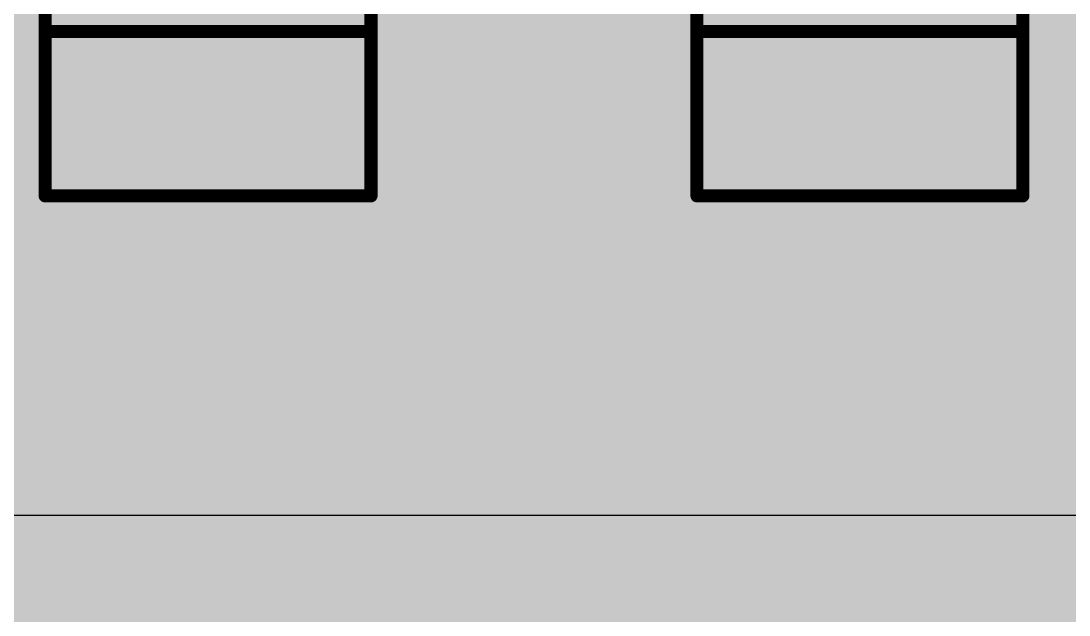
# Model space of a CAD drawing. Header units: inches. Extents: x -6 to 5433, y -4 to 5447.
# Drawn here: x 11.573 to 12.594, y 28.647 to 29.225 of the extents above; entities that cross this region are included whole.
import ezdxf

# ---------------------------------------------------------------- set-up
doc = ezdxf.new("R2010")
doc.units = ezdxf.units.IN
for name, color, linetype in [('Bottom Layer', 5, 'Continuous'), ('Mechanical 4', 56, 'Continuous'), ('Top Layer', 1, 'Continuous'), ('Top Paste', 8, 'Continuous'), ('Top Solder', 216, 'Continuous')]:
    doc.layers.add(name, color=color, linetype=linetype)

msp = doc.modelspace()

# ---------------------------------------------------------------- hatches: boundary and pattern name
at = {"layer": 'Top Layer'}
msp.add_hatch(color=1, dxfattribs=at).paths.add_polyline_path([(14.48559968, 28.53674633), (9.785598919999998, 28.53674633), (9.785598919999998, 29.17674759), (14.48559968, 29.17674759)])
at = {"layer": 'Top Paste'}
msp.add_hatch(color=8, dxfattribs=at).paths.add_polyline_path([(14.48559968, 28.53674633), (9.785598919999998, 28.53674633), (9.785598919999998, 29.17674759), (14.48559968, 29.17674759)])
at = {"layer": 'Top Solder'}
msp.add_hatch(color=216, dxfattribs=at).paths.add_polyline_path([(14.58719968, 28.43514633), (9.683998919999999, 28.43514633), (9.683998919999999, 29.27834759), (14.58719968, 29.27834759)])

# ---------------------------------------------------------------- linework, layer by layer
at = {"layer": 'Bottom Layer'}
msp.add_line((14.73550774, 28.74392524), (10.13555758, 28.74392524), dxfattribs=at)
at = {"layer": 'Mechanical 4'}
for points in [[(11.5961541, 29.0549457, 0.0127, 0.0127, 0), (11.5961541, 29.84294514, 0.0127, 0.0127, 0)], [(11.9136541, 29.0549457, 0.0127, 0.0127, 0), (11.9136541, 29.84294514, 0.0127, 0.0127, 0)], [(12.2311541, 29.0549457, 0.0127, 0.0127, 0), (12.2311541, 29.84294514, 0.0127, 0.0127, 0)], [(12.5486541, 29.0549457, 0.0127, 0.0127, 0), (12.5486541, 29.84294514, 0.0127, 0.0127, 0)], [(11.5961541, 29.21494538, 0.0127, 0.0127, 0), (11.9136541, 29.21494538, 0.0127, 0.0127, 0)], [(12.2311541, 29.21494538, 0.0127, 0.0127, 0), (12.5486541, 29.21494538, 0.0127, 0.0127, 0)], [(11.5961541, 29.0549457, 0.0127, 0.0127, 0), (11.9136541, 29.0549457, 0.0127, 0.0127, 0)], [(12.2311541, 29.0549457, 0.0127, 0.0127, 0), (12.5486541, 29.0549457, 0.0127, 0.0127, 0)]]:
    msp.add_lwpolyline(points, format="xyseb", dxfattribs=at)
for points in [[(11.5929791, 29.21494538, 0.00635, 0.00635, 1), (11.5993291, 29.21494538, 0.00635, 0.00635, 1)], [(11.9104791, 29.21494538, 0.00635, 0.00635, 1), (11.9168291, 29.21494538, 0.00635, 0.00635, 1)], [(12.2279791, 29.21494538, 0.00635, 0.00635, 1), (12.2343291, 29.21494538, 0.00635, 0.00635, 1)], [(12.5454791, 29.21494538, 0.00635, 0.00635, 1), (12.5518291, 29.21494538, 0.00635, 0.00635, 1)], [(11.5929791, 29.0549457, 0.00635, 0.00635, 1), (11.5993291, 29.0549457, 0.00635, 0.00635, 1)], [(11.5929791, 29.0549457, 0.00635, 0.00635, 1), (11.5993291, 29.0549457, 0.00635, 0.00635, 1)], [(11.9104791, 29.0549457, 0.00635, 0.00635, 1), (11.9168291, 29.0549457, 0.00635, 0.00635, 1)], [(11.9104791, 29.0549457, 0.00635, 0.00635, 1), (11.9168291, 29.0549457, 0.00635, 0.00635, 1)], [(12.2279791, 29.0549457, 0.00635, 0.00635, 1), (12.2343291, 29.0549457, 0.00635, 0.00635, 1)], [(12.2279791, 29.0549457, 0.00635, 0.00635, 1), (12.2343291, 29.0549457, 0.00635, 0.00635, 1)], [(12.5454791, 29.0549457, 0.00635, 0.00635, 1), (12.5518291, 29.0549457, 0.00635, 0.00635, 1)], [(12.5454791, 29.0549457, 0.00635, 0.00635, 1), (12.5518291, 29.0549457, 0.00635, 0.00635, 1)]]:
    msp.add_lwpolyline(points, format="xyseb", close=True, dxfattribs=at)

doc.saveas('drawing.dxf')
